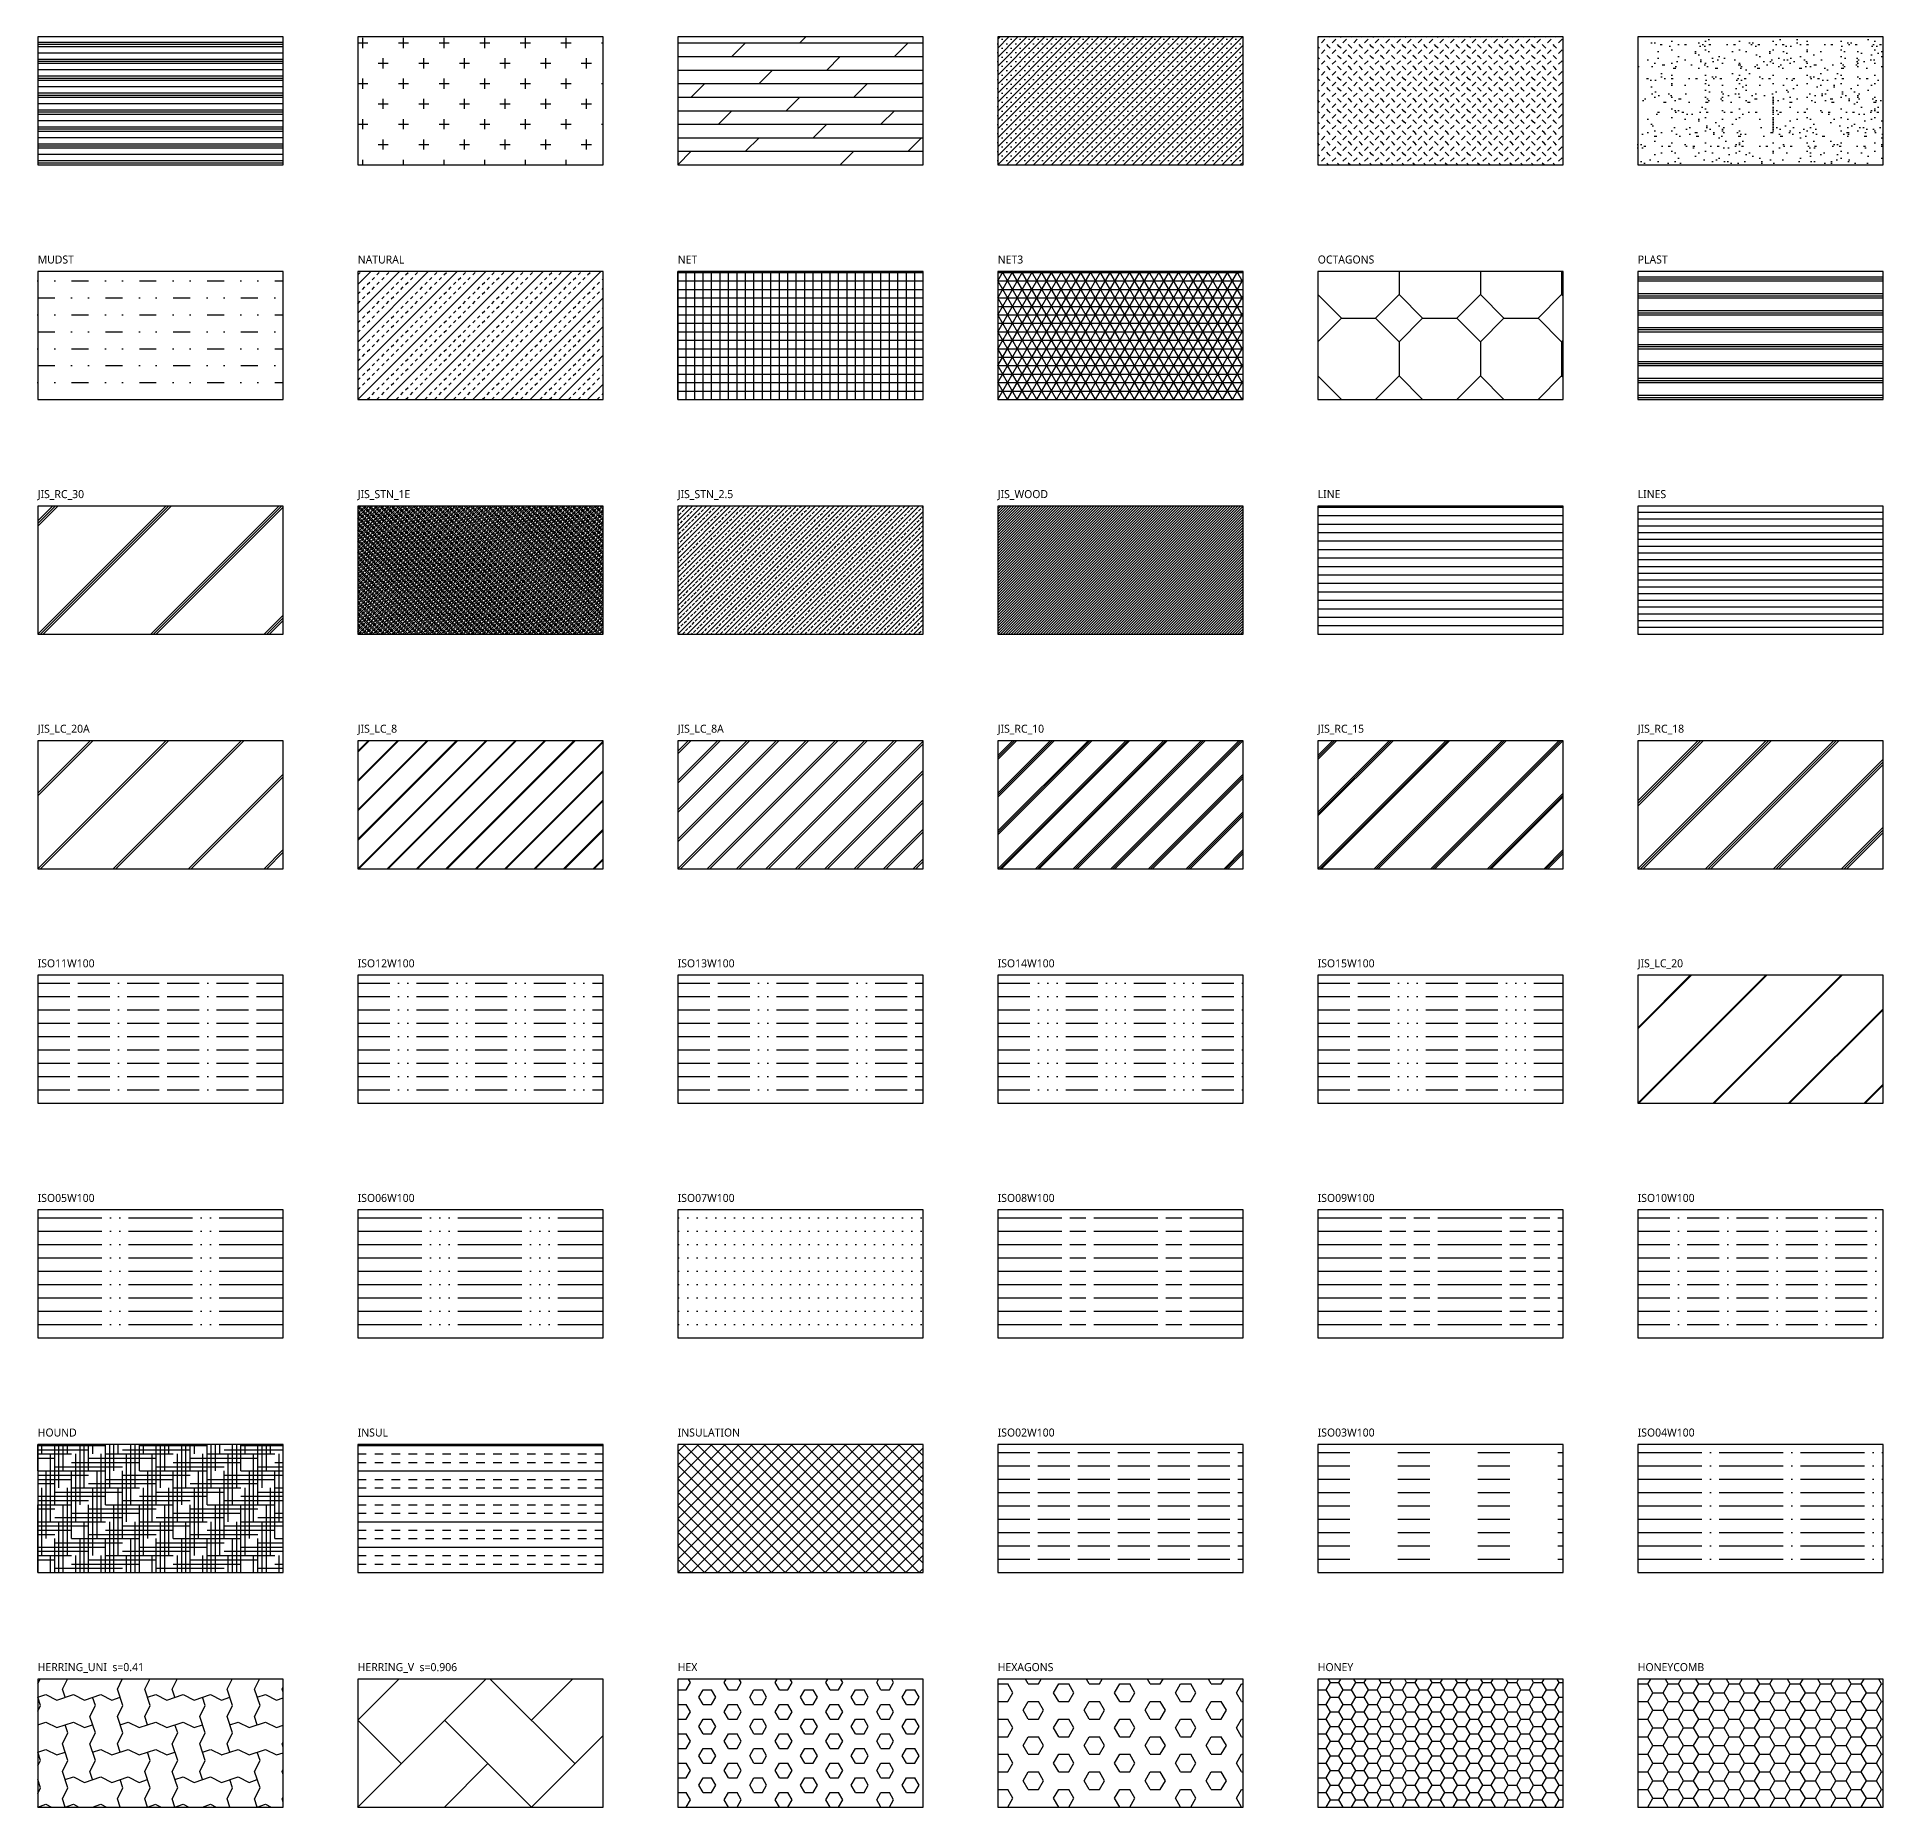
# Model space of a CAD drawing. Header units: metres. Extents: x 0 to 692, y 8 to 2686.
# Drawn here: x 0 to 692, y 1360 to 2024 of the extents above; entities that cross this region are included whole.
import ezdxf

# ---------------------------------------------------------------- set-up
doc = ezdxf.new("R2010")
doc.units = ezdxf.units.M
for name, color, linetype in [('FRAME', 8, 'Continuous'), ('HATCH', 7, 'Continuous'), ('LABEL', 2, 'Continuous')]:
    doc.layers.add(name, color=color, linetype=linetype)
doc.styles.add('OpenSans', font='OpenSans-Regular.ttf')

msp = doc.modelspace()

# ---------------------------------------------------------------- hatches: boundary and pattern name
at = {"layer": 'HATCH'}
h = msp.add_hatch(dxfattribs=at)
h.set_pattern_fill('PLASTI', style=0)
h.set_pattern_definition([(0, (0, 1976), (0, 6.35), []), (0, (0, 1976.794), (0, 6.35), []), (0, (0, 1977.5875), (0, 6.35), []), (0, (0, 1979.969), (0, 6.35), [])])
h.paths.add_polyline_path([(0, 1976), (92, 1976), (92, 2024), (0, 2024)])
h = msp.add_hatch(dxfattribs=at)
h.set_pattern_fill('PLUSSES', style=0)
h.set_pattern_definition([(0, (120, 1976), (7.62, 7.62), [3.81, -11.43]), (90, (121.905, 1974.095), (-7.62, 7.62), [3.81, -11.43])])
h.paths.add_polyline_path([(120, 1976), (212, 1976), (212, 2024), (120, 2024)])
h = msp.add_hatch(dxfattribs=at)
h.set_pattern_fill('ROCK', style=0)
h.set_pattern_definition([(0, (240, 1976), (0, 5.08), []), (45, (240, 1976), (-10.16, 10.16), [7.1842, -14.3684])])
h.paths.add_polyline_path([(240, 1976), (332, 1976), (332, 2024), (240, 2024)])
h = msp.add_hatch(dxfattribs=at)
h.set_pattern_fill('SACNCR', style=0)
h.set_pattern_definition([(45, (360, 1976), (-1.6838, 1.6838), []), (45, (361.6838, 1976), (-1.6838, 1.6838), [0, -2.38125])])
h.paths.add_polyline_path([(360, 1976), (452, 1976), (452, 2024), (360, 2024)])
h = msp.add_hatch(dxfattribs=at)
h.set_pattern_fill('SAND', style=0)
h.set_pattern_definition([(45, (480, 1976), (-4.0411, 4.0411), [-1.905, 1.905, -1.905]), (45, (484.0386, 1976), (-4.0411, 4.0411), [-1.905, 1.905, -1.905]), (135, (480, 1976), (-4.0411, -4.0411), [0.9525, -3.81, 0.9525]), (135, (484.0386, 1976), (-4.0411, -4.0411), [0.9525, -3.81, 0.9525])])
h.paths.add_polyline_path([(480, 1976), (572, 1976), (572, 2024), (480, 2024)])
h = msp.add_hatch(dxfattribs=at)
h.set_pattern_fill('SCREED', style=0)
h.set_pattern_definition([(0, (600, 1976), (50.8, 12.7), [-6.35, 0, -19.05, 0]), (0, (600, 1976.635), (50.8, 12.7), [-2.54, 0, -8.89, 0, -4.572, 0, -19.05, 0]), (0, (600, 1977.27), (50.8, 12.7), [-1.27, 0, -6.35, 0, -6.35, 0, -13.97, 0, -4.572, 0]), (0, (600, 1977.905), (50.8, 12.7), [-4.572, 0, -20.32, 0]), (0, (600, 1978.54), (50.8, 12.7), [-15.24, 0, -15.24, 0]), (0, (600, 1979.175), (50.8, 12.7), [-21.59, 0]), (0, (600, 1979.81), (50.8, 12.7), [-6.35, 0, -27.94, 0]), (0, (600, 1980.445), (50.8, 12.7), [-8.89, 0, -5.08, 0]), (0, (600, 1981.08), (50.8, 12.7), [-12.7, 0]), (0, (600, 1982.35), (50.8, 12.7), [-1.778, 0, -19.05, 0, -11.43, 0]), (0, (600, 1982.985), (50.8, 12.7), [-2.54, 0, -0.254, 0, -6.35, 0]), (0, (600, 1983.62), (50.8, 12.7), [-1.27, 0, -16.51, 0, -19.05, 0]), (0, (600, 1984.255), (50.8, 12.7), [-12.7, 0]), (0, (600, 1984.89), (50.8, 12.7), [-6.35, 0, -26.67, 0]), (0, (600, 1986.16), (50.8, 12.7), [-30.48, 0]), (0, (600, 1986.795), (50.8, 12.7), [-6.35, 0, -0.508, 0, -8.89, 0]), (0, (600, 1987.43), (50.8, 12.7), [-1.778, 0, -12.7, 0, -5.08, 0, -8.89, 0, -10.16, 0]), (0, (600, 1988.065), (50.8, 12.7), [-3.81, 0, -5.08, 0, -12.7, 0, -0.508, 0, -6.35, 0]), (0, (600, 1988.7), (50.8, 12.7), [-12.7, 0])])
h.paths.add_polyline_path([(600, 1976), (692, 1976), (692, 2024), (600, 2024)])
h = msp.add_hatch(dxfattribs=at)
h.set_pattern_fill('MUDST', style=0)
h.set_pattern_definition([(0, (0, 1888), (12.7, 6.35), [6.35, -6.35, 0, -6.35, 0, -6.35])])
h.paths.add_polyline_path([(0, 1888), (92, 1888), (92, 1936), (0, 1936)])
h = msp.add_hatch(dxfattribs=at)
h.set_pattern_fill('NATURAL', style=0)
h.set_pattern_definition([(45, (120, 1888), (-5.38815, 5.38815), []), (45, (123.592, 1888), (-5.38815, 5.38815), [1.27, -1.27]), (45, (127.184, 1888), (-5.38815, 5.38815), [1.27, -1.27])])
h.paths.add_polyline_path([(120, 1888), (212, 1888), (212, 1936), (120, 1936)])
h = msp.add_hatch(dxfattribs=at)
h.set_pattern_fill('NET', style=0)
h.set_pattern_definition([(0, (240, 1888), (0, 3.175), []), (90, (240, 1888), (-3.175, 0), [])])
h.paths.add_polyline_path([(240, 1888), (332, 1888), (332, 1936), (240, 1936)])
h = msp.add_hatch(dxfattribs=at)
h.set_pattern_fill('NET3', style=0)
h.set_pattern_definition([(0, (360, 1888), (0, 3.175), []), (60, (360, 1888), (-2.74963, 1.5875), []), (120, (360, 1888), (-2.74963, -1.5875), [])])
h.paths.add_polyline_path([(360, 1888), (452, 1888), (452, 1936), (360, 1936)])
h = msp.add_hatch(dxfattribs=at)
h.set_pattern_fill('OCTAGONS', style=0)
h.set_pattern_definition([(315, (480, 1896.84), (30.48, -0), [12.5005, -30.605]), (0, (488.84, 1888), (30.48, 30.48), [12.8016, -17.6784]), (45, (501.64, 1888), (0, 30.48), [12.5005, -30.605]), (135, (510.48, 1909.64), (-30.48, 0), [12.5005, -30.605]), (225, (488.84, 1918.48), (-0, -30.48), [12.5005, -30.605]), (270, (480, 1909.64), (30.48, -30.48), [12.8016, -17.6784])])
h.paths.add_polyline_path([(480, 1888), (572, 1888), (572, 1936), (480, 1936)])
h = msp.add_hatch(dxfattribs=at)
h.set_pattern_fill('PLAST', style=0)
h.set_pattern_definition([(0, (600, 1888), (0, 6.35), []), (0, (600, 1888.794), (0, 6.35), []), (0, (600, 1889.5875), (0, 6.35), [])])
h.paths.add_polyline_path([(600, 1888), (692, 1888), (692, 1936), (600, 1936)])
h = msp.add_hatch(dxfattribs=at)
h.set_pattern_fill('JIS_RC_30', style=0)
h.set_pattern_definition([(45, (0, 1800), (-21.213, 21.213), []), (45, (1, 1800), (-21.213, 21.213), []), (45, (2, 1800), (-21.213, 21.213), [])])
h.paths.add_polyline_path([(0, 1800), (92, 1800), (92, 1848), (0, 1848)])
h = msp.add_hatch(dxfattribs=at)
h.set_pattern_fill('JIS_STN_1E', style=0)
h.set_pattern_definition([(45, (120, 1800), (-0.707107, 0.707107), []), (45, (120.705, 1800), (-0.707107, 0.707107), [1, -0.5])])
h.paths.add_polyline_path([(120, 1800), (212, 1800), (212, 1848), (120, 1848)])
h = msp.add_hatch(dxfattribs=at)
h.set_pattern_fill('JIS_STN_2.5', style=0)
h.set_pattern_definition([(45, (240, 1800), (-1.767767, 1.767767), []), (45, (241.765, 1800), (-1.76777, 1.76777), [1.2, -0.5])])
h.paths.add_polyline_path([(240, 1800), (332, 1800), (332, 1848), (240, 1848)])
h = msp.add_hatch(dxfattribs=at)
h.set_pattern_fill('JIS_WOOD', style=0)
h.set_pattern_definition([(45, (360, 1800), (-0.5, 0.5), [])])
h.paths.add_polyline_path([(360, 1800), (452, 1800), (452, 1848), (360, 1848)])
h = msp.add_hatch(dxfattribs=at)
h.set_pattern_fill('LINE', style=0)
h.set_pattern_definition([(0, (480, 1800), (0, 3.175), [])])
h.paths.add_polyline_path([(480, 1800), (572, 1800), (572, 1848), (480, 1848)])
h = msp.add_hatch(dxfattribs=at)
h.set_pattern_fill('LINES', style=0)
h.set_pattern_definition([(0, (600, 1800), (0, 2.54), [])])
h.paths.add_polyline_path([(600, 1800), (692, 1800), (692, 1848), (600, 1848)])
h = msp.add_hatch(dxfattribs=at)
h.set_pattern_fill('JIS_LC_20A', style=0)
h.set_pattern_definition([(45, (0, 1712), (-14.142, 14.142), []), (45, (1, 1712), (-14.142, 14.142), [])])
h.paths.add_polyline_path([(0, 1712), (92, 1712), (92, 1760), (0, 1760)])
h = msp.add_hatch(dxfattribs=at)
h.set_pattern_fill('JIS_LC_8', style=0)
h.set_pattern_definition([(45, (120, 1712), (-5.51543, 5.51543), []), (45, (120.4, 1712), (-5.51543, 5.51543), [])])
h.paths.add_polyline_path([(120, 1712), (212, 1712), (212, 1760), (120, 1760)])
h = msp.add_hatch(dxfattribs=at)
h.set_pattern_fill('JIS_LC_8A', style=0)
h.set_pattern_definition([(45, (240, 1712), (-5.51543, 5.51543), []), (45, (241, 1712), (-5.51543, 5.51543), [])])
h.paths.add_polyline_path([(240, 1712), (332, 1712), (332, 1760), (240, 1760)])
h = msp.add_hatch(dxfattribs=at)
h.set_pattern_fill('JIS_RC_10', style=0)
h.set_pattern_definition([(45, (360, 1712), (-7.0711, 7.0711), []), (45, (360.725, 1712), (-7.0711, 7.0711), []), (45, (361.45, 1712), (-7.0711, 7.0711), [])])
h.paths.add_polyline_path([(360, 1712), (452, 1712), (452, 1760), (360, 1760)])
h = msp.add_hatch(dxfattribs=at)
h.set_pattern_fill('JIS_RC_15', style=0)
h.set_pattern_definition([(45, (480, 1712), (-10.6066, 10.6066), []), (45, (480.725, 1712), (-10.6066, 10.6066), []), (45, (481.45, 1712), (-10.6066, 10.6066), [])])
h.paths.add_polyline_path([(480, 1712), (572, 1712), (572, 1760), (480, 1760)])
h = msp.add_hatch(dxfattribs=at)
h.set_pattern_fill('JIS_RC_18', style=0)
h.set_pattern_definition([(45, (600, 1712), (-12.728, 12.728), []), (45, (601, 1712), (-12.728, 12.728), []), (45, (602, 1712), (-12.728, 12.728), [])])
h.paths.add_polyline_path([(600, 1712), (692, 1712), (692, 1760), (600, 1760)])
h = msp.add_hatch(dxfattribs=at)
h.set_pattern_fill('ISO11W100', style=0)
h.set_pattern_definition([(0, (0, 1624), (0, 5), [12, -3, 12, -3, 0.5, -3])])
h.paths.add_polyline_path([(0, 1624), (92, 1624), (92, 1672), (0, 1672)])
h = msp.add_hatch(dxfattribs=at)
h.set_pattern_fill('ISO12W100', style=0)
h.set_pattern_definition([(0, (120, 1624), (0, 5), [12, -3, 0.5, -3, 0.5, -3])])
h.paths.add_polyline_path([(120, 1624), (212, 1624), (212, 1672), (120, 1672)])
h = msp.add_hatch(dxfattribs=at)
h.set_pattern_fill('ISO13W100', style=0)
h.set_pattern_definition([(0, (240, 1624), (0, 5), [12, -3, 12, -3, 0.5, -6.5]), (0, (240, 1624), (0, 5), [-33.5, 0.5, -3])])
h.paths.add_polyline_path([(240, 1624), (332, 1624), (332, 1672), (240, 1672)])
h = msp.add_hatch(dxfattribs=at)
h.set_pattern_fill('ISO14W100', style=0)
h.set_pattern_definition([(0, (360, 1624), (0, 5), [12, -3, 0.5, -3, 0.5, -6.5]), (0, (360, 1624), (0, 5), [-22, 0.5, -3])])
h.paths.add_polyline_path([(360, 1624), (452, 1624), (452, 1672), (360, 1672)])
h = msp.add_hatch(dxfattribs=at)
h.set_pattern_fill('ISO15W100', style=0)
h.set_pattern_definition([(0, (480, 1624), (0, 5), [12, -3, 12, -3, 0.5, -10]), (0, (480, 1624), (0, 5), [-33.5, 0.5, -3, 0.5, -3])])
h.paths.add_polyline_path([(480, 1624), (572, 1624), (572, 1672), (480, 1672)])
h = msp.add_hatch(dxfattribs=at)
h.set_pattern_fill('JIS_LC_20', style=0)
h.set_pattern_definition([(45, (600, 1624), (-14.142, 14.142), []), (45, (600.4, 1624), (-14.142, 14.142), [])])
h.paths.add_polyline_path([(600, 1624), (692, 1624), (692, 1672), (600, 1672)])
h = msp.add_hatch(dxfattribs=at)
h.set_pattern_fill('ISO05W100', style=0)
h.set_pattern_definition([(0, (0, 1536), (0, 5), [24, -3, 0.5, -3, 0.5, -3])])
h.paths.add_polyline_path([(0, 1536), (92, 1536), (92, 1584), (0, 1584)])
h = msp.add_hatch(dxfattribs=at)
h.set_pattern_fill('ISO06W100', style=0)
h.set_pattern_definition([(0, (120, 1536), (0, 5), [24, -3, 0.5, -3, 0.5, -6.5]), (0, (120, 1536), (0, 5), [-34, 0.5, -3])])
h.paths.add_polyline_path([(120, 1536), (212, 1536), (212, 1584), (120, 1584)])
h = msp.add_hatch(dxfattribs=at)
h.set_pattern_fill('ISO07W100', style=0)
h.set_pattern_definition([(0, (240, 1536), (0, 5), [0.5, -3])])
h.paths.add_polyline_path([(240, 1536), (332, 1536), (332, 1584), (240, 1584)])
h = msp.add_hatch(dxfattribs=at)
h.set_pattern_fill('ISO08W100', style=0)
h.set_pattern_definition([(0, (360, 1536), (0, 5), [24, -3, 6, -3])])
h.paths.add_polyline_path([(360, 1536), (452, 1536), (452, 1584), (360, 1584)])
h = msp.add_hatch(dxfattribs=at)
h.set_pattern_fill('ISO09W100', style=0)
h.set_pattern_definition([(0, (480, 1536), (0, 5), [24, -3, 6, -3, 6, -3])])
h.paths.add_polyline_path([(480, 1536), (572, 1536), (572, 1584), (480, 1584)])
h = msp.add_hatch(dxfattribs=at)
h.set_pattern_fill('ISO10W100', style=0)
h.set_pattern_definition([(0, (600, 1536), (0, 5), [12, -3, 0.5, -3])])
h.paths.add_polyline_path([(600, 1536), (692, 1536), (692, 1584), (600, 1584)])
h = msp.add_hatch(dxfattribs=at)
h.set_pattern_fill('HOUND', style=0)
h.set_pattern_definition([(0, (0, 1448), (6.35, 1.5875), [25.4, -12.7]), (90, (0, 1448), (-1.5875, -6.35), [25.4, -12.7])])
h.paths.add_polyline_path([(0, 1448), (92, 1448), (92, 1496), (0, 1496)])
h = msp.add_hatch(dxfattribs=at)
h.set_pattern_fill('INSUL', style=0)
h.set_pattern_definition([(0, (120, 1448), (0, 9.525), []), (0, (120, 1451.175), (0, 9.525), [3.175, -3.175]), (0, (120, 1454.35), (0, 9.525), [3.175, -3.175])])
h.paths.add_polyline_path([(120, 1448), (212, 1448), (212, 1496), (120, 1496)])
h = msp.add_hatch(dxfattribs=at)
h.set_pattern_fill('INSULATION', style=0)
h.set_pattern_definition([(45, (240, 1448), (-2.51447, 2.51447), []), (135, (240, 1448), (-2.51447, -2.51447), [])])
h.paths.add_polyline_path([(240, 1448), (332, 1448), (332, 1496), (240, 1496)])
h = msp.add_hatch(dxfattribs=at)
h.set_pattern_fill('ISO02W100', style=0)
h.set_pattern_definition([(0, (360, 1448), (0, 5), [12, -3])])
h.paths.add_polyline_path([(360, 1448), (452, 1448), (452, 1496), (360, 1496)])
h = msp.add_hatch(dxfattribs=at)
h.set_pattern_fill('ISO03W100', style=0)
h.set_pattern_definition([(0, (480, 1448), (0, 5), [12, -18])])
h.paths.add_polyline_path([(480, 1448), (572, 1448), (572, 1496), (480, 1496)])
h = msp.add_hatch(dxfattribs=at)
h.set_pattern_fill('ISO04W100', style=0)
h.set_pattern_definition([(0, (600, 1448), (0, 5), [24, -3, 0.5, -3])])
h.paths.add_polyline_path([(600, 1448), (692, 1448), (692, 1496), (600, 1496)])
h = msp.add_hatch(dxfattribs=at)
h.set_pattern_fill('HERRING_UNI', scale=0.41, style=0)
h.set_pattern_definition([(18.435, (0, 1360), (10.29123, 10.29125), [3.2544, -26.035, 6.5088, -29.2894]), (18.435, (7.204, 1358.971), (10.29123, 10.29125), [6.5088, -26.035, 3.2544, -29.2894]), (108.435, (1.029, 1356.913), (10.2912, 10.2912), [6.5088, -26.035, 6.5088, -26.035]), (108.435, (1.029, 1367.204), (10.2912, 10.2912), [6.5088, -26.035, 6.5088, -26.035]), (108.435, (10.291, 1360), (10.2912, 10.2912), [3.2544, -29.2894]), (108.435, (-9.262, 1367.204), (10.2912, 10.2912), [3.2544, -29.2894]), (333.435, (3.087, 1361.029), (10.2912, 10.2912), [4.6024, -41.4214, 4.6024, -41.4214]), (333.435, (-17.495, 1371.32), (10.2912, 10.2912), [4.6024, -87.445]), (333.435, (13.379, 1361.029), (10.2912, 10.2912), [4.6024, -18.4252, 4.6024, -64.4333]), (333.435, (-7.204, 1371.32), (10.2912, 10.2912), [4.6024, -87.445]), (333.435, (23.67, 1361.029), (10.2912, 10.2912), [4.6024, -41.4214, 4.6024, -41.4214]), (333.435, (44.252, 1350.738), (10.2912, 10.2912), [4.602, -87.445]), (63.435, (-1.029, 1363.0875), (-10.2913, -10.2912), [4.6025, -18.40935, 4.6025, -41.4217, 4.6025, -18.40935])])
h.paths.add_polyline_path([(0, 1360), (92, 1360), (92, 1408), (0, 1408)])
h = msp.add_hatch(dxfattribs=at)
h.set_pattern_fill('HERRING_V', scale=0.906, style=0)
h.set_pattern_definition([(45, (120, 1360), (0, 32.5444), [69.037, -23.012]), (135, (136.272, 1376.272), (0, 32.5444), [69.037, -23.012])])
h.paths.add_polyline_path([(120, 1360), (212, 1360), (212, 1408), (120, 1408)])
h = msp.add_hatch(dxfattribs=at)
h.set_pattern_fill('HEX', style=0)
h.set_pattern_definition([(0, (240, 1360), (0, 5.49926), [3.175, -6.35]), (120, (240, 1360), (-4.7625, -2.74963), [3.175, -6.35]), (60, (243.175, 1360), (-4.7625, 2.74963), [3.175, -6.35])])
h.paths.add_polyline_path([(240, 1360), (332, 1360), (332, 1408), (240, 1408)])
h = msp.add_hatch(dxfattribs=at)
h.set_pattern_fill('HEXAGONS', style=0)
h.set_pattern_definition([(0, (360, 1360), (0, 6.5991), [3.81, -7.62]), (120, (360, 1360), (-5.715, -3.29956), [3.81, -7.62]), (60, (363.81, 1360), (-5.715, 3.29956), [3.81, -7.62])])
h.paths.add_polyline_path([(360, 1360), (452, 1360), (452, 1408), (360, 1408)])
h = msp.add_hatch(dxfattribs=at)
h.set_pattern_fill('HONEY', style=0)
h.set_pattern_definition([(0, (480, 1360), (4.7625, 2.74963), [3.175, -6.35]), (120, (480, 1360), (-4.7625, 2.74963), [3.175, -6.35]), (60, (480, 1360), (1e-08, 5.49926), [-6.35, 3.175])])
h.paths.add_polyline_path([(480, 1360), (572, 1360), (572, 1408), (480, 1408)])
h = msp.add_hatch(dxfattribs=at)
h.set_pattern_fill('HONEYCOMB', style=0)
h.set_pattern_definition([(0, (600, 1360), (5.715, 3.29956), [3.81, -7.62]), (120, (600, 1360), (-5.715, 3.29956), [3.81, -7.62]), (60, (600, 1360), (1e-08, 6.59911), [-7.62, 3.81])])
h.paths.add_polyline_path([(600, 1360), (692, 1360), (692, 1408), (600, 1408)])

# ---------------------------------------------------------------- linework, layer by layer
at = {"layer": 'FRAME'}
for points in [[(0, 1976), (92, 1976), (92, 2024), (0, 2024)], [(120, 1976), (212, 1976), (212, 2024), (120, 2024)], [(240, 1976), (332, 1976), (332, 2024), (240, 2024)], [(360, 1976), (452, 1976), (452, 2024), (360, 2024)], [(480, 1976), (572, 1976), (572, 2024), (480, 2024)], [(600, 1976), (692, 1976), (692, 2024), (600, 2024)], [(0, 1888), (92, 1888), (92, 1936), (0, 1936)], [(120, 1888), (212, 1888), (212, 1936), (120, 1936)], [(240, 1888), (332, 1888), (332, 1936), (240, 1936)], [(360, 1888), (452, 1888), (452, 1936), (360, 1936)], [(480, 1888), (572, 1888), (572, 1936), (480, 1936)], [(600, 1888), (692, 1888), (692, 1936), (600, 1936)], [(0, 1800), (92, 1800), (92, 1848), (0, 1848)], [(120, 1800), (212, 1800), (212, 1848), (120, 1848)], [(240, 1800), (332, 1800), (332, 1848), (240, 1848)], [(360, 1800), (452, 1800), (452, 1848), (360, 1848)], [(480, 1800), (572, 1800), (572, 1848), (480, 1848)], [(600, 1800), (692, 1800), (692, 1848), (600, 1848)], [(0, 1712), (92, 1712), (92, 1760), (0, 1760)], [(120, 1712), (212, 1712), (212, 1760), (120, 1760)], [(240, 1712), (332, 1712), (332, 1760), (240, 1760)], [(360, 1712), (452, 1712), (452, 1760), (360, 1760)], [(480, 1712), (572, 1712), (572, 1760), (480, 1760)], [(600, 1712), (692, 1712), (692, 1760), (600, 1760)], [(0, 1624), (92, 1624), (92, 1672), (0, 1672)], [(120, 1624), (212, 1624), (212, 1672), (120, 1672)], [(240, 1624), (332, 1624), (332, 1672), (240, 1672)], [(360, 1624), (452, 1624), (452, 1672), (360, 1672)], [(480, 1624), (572, 1624), (572, 1672), (480, 1672)], [(600, 1624), (692, 1624), (692, 1672), (600, 1672)], [(0, 1536), (92, 1536), (92, 1584), (0, 1584)], [(120, 1536), (212, 1536), (212, 1584), (120, 1584)], [(240, 1536), (332, 1536), (332, 1584), (240, 1584)], [(360, 1536), (452, 1536), (452, 1584), (360, 1584)], [(480, 1536), (572, 1536), (572, 1584), (480, 1584)], [(600, 1536), (692, 1536), (692, 1584), (600, 1584)], [(0, 1448), (92, 1448), (92, 1496), (0, 1496)], [(120, 1448), (212, 1448), (212, 1496), (120, 1496)], [(240, 1448), (332, 1448), (332, 1496), (240, 1496)], [(360, 1448), (452, 1448), (452, 1496), (360, 1496)], [(480, 1448), (572, 1448), (572, 1496), (480, 1496)], [(600, 1448), (692, 1448), (692, 1496), (600, 1496)], [(0, 1360), (92, 1360), (92, 1408), (0, 1408)], [(120, 1360), (212, 1360), (212, 1408), (120, 1408)], [(240, 1360), (332, 1360), (332, 1408), (240, 1408)], [(360, 1360), (452, 1360), (452, 1408), (360, 1408)], [(480, 1360), (572, 1360), (572, 1408), (480, 1408)], [(600, 1360), (692, 1360), (692, 1408), (600, 1408)]]:
    msp.add_lwpolyline(points, close=True, dxfattribs=at)

# ---------------------------------------------------------------- texts
at = {"layer": 'LABEL', "style": 'OpenSans'}
for s, p in [('MUDST', (0, 1939)), ('NATURAL', (120, 1939)), ('NET', (240, 1939)), ('NET3', (360, 1939)), ('OCTAGONS', (480, 1939)), ('PLAST', (600, 1939)), ('JIS_RC_30', (0, 1851)), ('JIS_STN_1E', (120, 1851)), ('JIS_STN_2.5', (240, 1851)), ('JIS_WOOD', (360, 1851)), ('LINE', (480, 1851)), ('LINES', (600, 1851)), ('JIS_LC_20A', (0, 1763)), ('JIS_LC_8', (120, 1763)), ('JIS_LC_8A', (240, 1763)), ('JIS_RC_10', (360, 1763)), ('JIS_RC_15', (480, 1763)), ('JIS_RC_18', (600, 1763)), ('ISO11W100', (0, 1675)), ('ISO12W100', (120, 1675)), ('ISO13W100', (240, 1675)), ('ISO14W100', (360, 1675)), ('ISO15W100', (480, 1675)), ('JIS_LC_20', (600, 1675)), ('ISO05W100', (0, 1587)), ('ISO06W100', (120, 1587)), ('ISO07W100', (240, 1587)), ('ISO08W100', (360, 1587)), ('ISO09W100', (480, 1587)), ('ISO10W100', (600, 1587)), ('HOUND', (0, 1499)), ('INSUL', (120, 1499)), ('INSULATION', (240, 1499)), ('ISO02W100', (360, 1499)), ('ISO03W100', (480, 1499)), ('ISO04W100', (600, 1499)), ('HERRING_UNI  s=0.41', (0, 1411)), ('HERRING_V  s=0.906', (120, 1411)), ('HEX', (240, 1411)), ('HEXAGONS', (360, 1411)), ('HONEY', (480, 1411)), ('HONEYCOMB', (600, 1411))]:
    msp.add_text(s, height=3, dxfattribs=at).set_placement(p)

doc.saveas('drawing.dxf')
